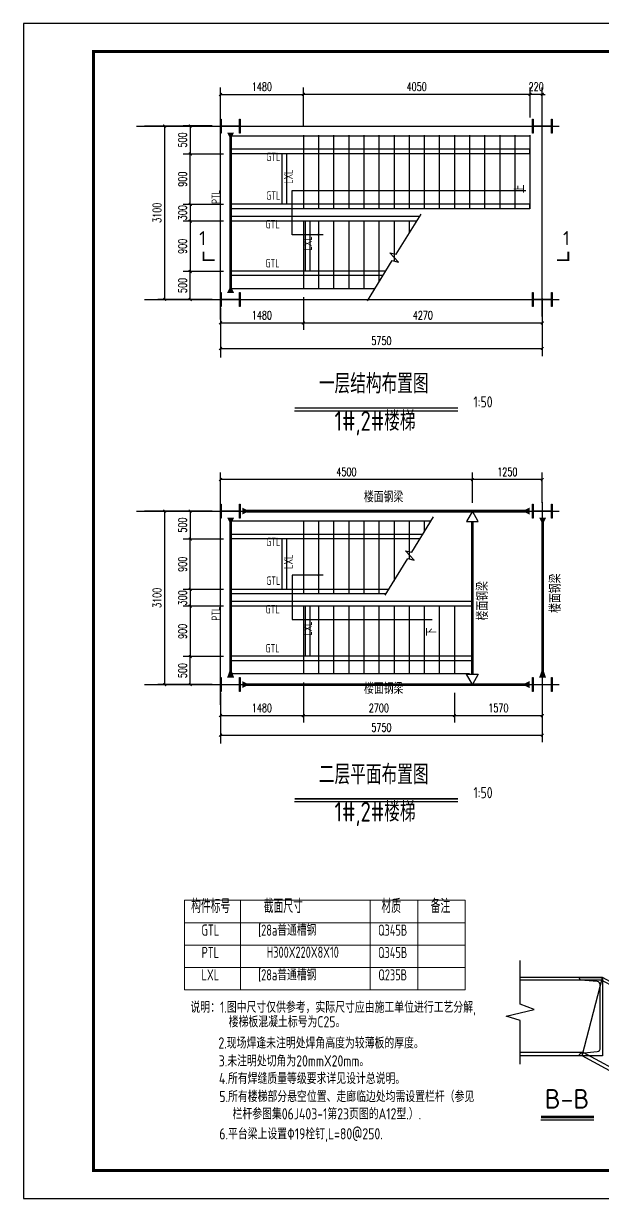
# Model space of a CAD drawing. Extents: x 180850 to 1400258, y 48356 to 327067.
# Drawn here: x 552678 to 563023, y 113487 to 134487 of the extents above; entities that cross this region are included whole.
import ezdxf
from ezdxf.enums import TextEntityAlignment as Align

# ---------------------------------------------------------------- set-up
doc = ezdxf.new("R2010")
doc.units = 0
doc.header["$LTSCALE"] = 1000
for name, color, linetype in [('AXIS', 3, 'Continuous'), ('COLU', 7, 'Continuous'), ('DOTE', 1, 'Continuous'), ('Gjlx', 3, 'Continuous'), ('GL', 150, 'Continuous'), ('GZ', 50, 'Continuous'), ('NUM', 7, 'Continuous'), ('PUB_DIM', 3, 'Continuous'), ('PUB_TEXT', 7, 'Continuous'), ('PUB_TITLE', 4, 'Continuous'), ('PZ', 202, 'Continuous'), ('STPM_RBEAM_NUM', 7, 'Continuous'), ('STPM_RBEAM_SIG', 2, 'Continuous'), ('TEXT', 7, 'Continuous'), ('THIN', 7, 'Continuous'), ('WALL', 9, 'Continuous'), ('YCX', 90, 'Continuous'), ('型钢', 6, 'Continuous')]:
    doc.layers.add(name, color=color, linetype=linetype)
doc.layers.add('S-OTHR-THIN', color=7, linetype='Continuous', lineweight=18)
doc.layers.add('螺栓', color=15, linetype='Continuous', lineweight=18)
doc.styles.add('_TCH_DIM_T3', font='SIMPLEX', dxfattribs={"width": 0.705882, "bigfont": 'GBCBIG'})
doc.styles.add('TSSD_Dimension', font='Tssdeng.shx', dxfattribs={"width": 0.8, "bigfont": 'hztxt.shx'})
doc.styles.add('TSSD_Label', font='tssdeng.shx', dxfattribs={"width": 0.7, "bigfont": 'hztxt.shx'})
doc.styles.add('TSSD_Norm', font='tssdeng.shx', dxfattribs={"bigfont": 'hztxt.shx'})
doc.styles.add('TSSD_Rein', font='Tssdeng.shx', dxfattribs={"width": 0.7, "bigfont": 'hztxt.shx'})
doc.dimstyles.new('_TCH_ARCH&&50', dxfattribs={"dimtxt": 148.75, "dimasz": 50, "dimexe": 125, "dimexo": 150, "dimgap": 63.125, "dimtad": 1, "dimdec": 0, "dimzin": 0, "dimdsep": 46, "dimtxsty": '_TCH_DIM_T3', "dimblk": 'ARCHTICK', "dimcen": 0.09, "dimclrt": 7, "dimazin": 2, "dimtfac": 1, "dimtdec": 0, "dimtix": 1, "dimtmove": 2, "dimatfit": 3, "dimfxl": 1, "dimtolj": 1, "dimtzin": 0, "dimarcsym": 0})
doc.dimstyles.new('TSSD_50_50', dxfattribs={"dimtxt": 150, "dimasz": 50, "dimexe": 50, "dimexo": 125, "dimgap": 50, "dimtad": 1, "dimdec": 0, "dimzin": 0, "dimdsep": 46, "dimtxsty": 'TSSD_Dimension', "dimblk": 'ARCHTICK', "dimblk1": 'ARCHTICK', "dimblk2": 'ARCHTICK', "dimcen": 0, "dimdle": 50, "dimclrt": 7, "dimadec": 0, "dimazin": 0, "dimtfac": 1, "dimtdec": 0, "dimtix": 1, "dimtmove": 2, "dimatfit": 3, "dimfxl": 1, "dimtolj": 1, "dimtzin": 0, "dimarcsym": 0})

# ---------------------------------------------------------------- blocks, each defined once
blk = doc.blocks.new('_ArchTick')
at = {"color": 0, "linetype": 'ByBlock', "const_width": 0.4}
blk.add_lwpolyline([(-0.5, -0.5), (0.5, 0.5)], dxfattribs=at)
blk = doc.blocks.new('*D1353')
at = {"layer": 'AXIS', "color": 0, "linetype": 'ByBlock', "lineweight": -2, "transparency": 16777216}
for p, q in [((557678, 129595), (557678, 129011)), ((556198, 129406), (556198, 129011)), ((556198, 129136), (557678, 129136))]:
    blk.add_line(p, q, dxfattribs=at)
at = {"layer": 'Defpoints', "color": 0, "linetype": 'ByBlock', "transparency": 16777216}
for p in [(557678, 129745), (556198, 129556), (557678, 129136)]:
    blk.add_point(p, dxfattribs=at)
at = {"layer": 'AXIS', "color": 0, "linetype": 'ByBlock', "lineweight": -2, "transparency": 16777216, "xscale": 50, "yscale": 50, "zscale": 50, "rotation": 180}
blk.add_blockref('_ArchTick', (556198, 129136), dxfattribs=at)
at = {"layer": 'AXIS', "color": 0, "linetype": 'ByBlock', "lineweight": -2, "transparency": 16777216, "xscale": 50, "yscale": 50, "zscale": 50}
blk.add_blockref('_ArchTick', (557678, 129136), dxfattribs=at)
at = {"layer": 'AXIS', "color": 7, "linetype": 'ByBlock', "transparency": 16777216, "insert": (556938, 129274), "char_height": 148.8, "attachment_point": 5, "style": '_TCH_DIM_T3'}
blk.add_mtext('\\A1;1480', dxfattribs=at)
blk = doc.blocks.new('*D1354')
at = {"layer": 'AXIS', "color": 0, "linetype": 'ByBlock', "lineweight": -2, "transparency": 16777216}
for p, q in [((557678, 129595), (557678, 129011)), ((561948, 129572), (561948, 129011)), ((557678, 129136), (561948, 129136))]:
    blk.add_line(p, q, dxfattribs=at)
at = {"layer": 'Defpoints', "color": 0, "linetype": 'ByBlock', "transparency": 16777216}
for p in [(557678, 129745), (561948, 129722), (561948, 129136)]:
    blk.add_point(p, dxfattribs=at)
at = {"layer": 'AXIS', "color": 0, "linetype": 'ByBlock', "lineweight": -2, "transparency": 16777216, "xscale": 50, "yscale": 50, "zscale": 50, "rotation": 180}
blk.add_blockref('_ArchTick', (557678, 129136), dxfattribs=at)
at = {"layer": 'AXIS', "color": 0, "linetype": 'ByBlock', "lineweight": -2, "transparency": 16777216, "xscale": 50, "yscale": 50, "zscale": 50}
blk.add_blockref('_ArchTick', (561948, 129136), dxfattribs=at)
at = {"layer": 'AXIS', "color": 7, "linetype": 'ByBlock', "transparency": 16777216, "insert": (559813, 129274), "char_height": 148.8, "attachment_point": 5, "style": '_TCH_DIM_T3'}
blk.add_mtext('\\A1;4270', dxfattribs=at)
blk = doc.blocks.new('*D1355')
at = {"layer": 'AXIS', "color": 0, "linetype": 'ByBlock', "lineweight": -2, "transparency": 16777216}
for p, q in [((556251, 132155), (555532, 132155)), ((555657, 131255), (555657, 132155)), ((556251, 131255), (555532, 131255))]:
    blk.add_line(p, q, dxfattribs=at)
at = {"layer": 'Defpoints', "color": 0, "linetype": 'ByBlock', "transparency": 16777216}
for p in [(555657, 132155), (556401, 132155), (556401, 131255)]:
    blk.add_point(p, dxfattribs=at)
at = {"layer": 'AXIS', "color": 0, "linetype": 'ByBlock', "lineweight": -2, "transparency": 16777216, "xscale": 50, "yscale": 50, "zscale": 50}
for p, rotation in [((555657, 132155), 90), ((555657, 131255), 270)]:
    blk.add_blockref('_ArchTick', p, dxfattribs=dict(at, rotation=rotation))
at = {"layer": 'AXIS', "color": 7, "linetype": 'ByBlock', "transparency": 16777216, "insert": (555519, 131705), "char_height": 148.8, "attachment_point": 5, "rotation": 90, "style": '_TCH_DIM_T3'}
blk.add_mtext('\\A1;900', dxfattribs=at)
blk = doc.blocks.new('*D1356')
at = {"layer": 'AXIS', "color": 0, "linetype": 'ByBlock', "lineweight": -2, "transparency": 16777216}
for p, q in [((556251, 131255), (555532, 131255)), ((555657, 131255), (555657, 131305)), ((555657, 131255), (555657, 130955)), ((556251, 130955), (555532, 130955)), ((555657, 130955), (555657, 130905))]:
    blk.add_line(p, q, dxfattribs=at)
at = {"layer": 'Defpoints', "color": 0, "linetype": 'ByBlock', "transparency": 16777216}
for p in [(556401, 131255), (555657, 130955), (556401, 130955)]:
    blk.add_point(p, dxfattribs=at)
at = {"layer": 'AXIS', "color": 0, "linetype": 'ByBlock', "lineweight": -2, "transparency": 16777216, "xscale": 50, "yscale": 50, "zscale": 50}
for p, rotation in [((555657, 131255), 270), ((555657, 130955), 90)]:
    blk.add_blockref('_ArchTick', p, dxfattribs=dict(at, rotation=rotation))
at = {"layer": 'AXIS', "color": 7, "linetype": 'ByBlock', "transparency": 16777216, "insert": (555519, 131105), "char_height": 148.8, "attachment_point": 5, "rotation": 90, "style": '_TCH_DIM_T3'}
blk.add_mtext('\\A1;300', dxfattribs=at)
blk = doc.blocks.new('*D1357')
at = {"layer": 'AXIS', "color": 0, "linetype": 'ByBlock', "lineweight": -2, "transparency": 16777216}
for p, q in [((556251, 130955), (555532, 130955)), ((555657, 130955), (555657, 130055)), ((556251, 130055), (555532, 130055))]:
    blk.add_line(p, q, dxfattribs=at)
at = {"layer": 'Defpoints', "color": 0, "linetype": 'ByBlock', "transparency": 16777216}
for p in [(556401, 130955), (555657, 130055), (556401, 130055)]:
    blk.add_point(p, dxfattribs=at)
at = {"layer": 'AXIS', "color": 0, "linetype": 'ByBlock', "lineweight": -2, "transparency": 16777216, "xscale": 50, "yscale": 50, "zscale": 50}
for p, rotation in [((555657, 130955), 90), ((555657, 130055), 270)]:
    blk.add_blockref('_ArchTick', p, dxfattribs=dict(at, rotation=rotation))
at = {"layer": 'AXIS', "color": 7, "linetype": 'ByBlock', "transparency": 16777216, "insert": (555519, 130505), "char_height": 148.8, "attachment_point": 5, "rotation": 90, "style": '_TCH_DIM_T3'}
blk.add_mtext('\\A1;900', dxfattribs=at)
blk = doc.blocks.new('*D1358')
at = {"layer": 'AXIS', "color": 0, "linetype": 'ByBlock', "lineweight": -2, "transparency": 16777216}
for p, q in [((556251, 130055), (555532, 130055)), ((555657, 129555), (555657, 130055)), ((556048, 129555), (555532, 129555))]:
    blk.add_line(p, q, dxfattribs=at)
at = {"layer": 'Defpoints', "color": 0, "linetype": 'ByBlock', "transparency": 16777216}
for p in [(555657, 130055), (556401, 130055), (556198, 129555)]:
    blk.add_point(p, dxfattribs=at)
at = {"layer": 'AXIS', "color": 0, "linetype": 'ByBlock', "lineweight": -2, "transparency": 16777216, "xscale": 50, "yscale": 50, "zscale": 50}
for p, rotation in [((555657, 130055), 90), ((555657, 129555), 270)]:
    blk.add_blockref('_ArchTick', p, dxfattribs=dict(at, rotation=rotation))
at = {"layer": 'AXIS', "color": 7, "linetype": 'ByBlock', "transparency": 16777216, "insert": (555519, 129805), "char_height": 148.8, "attachment_point": 5, "rotation": 90, "style": '_TCH_DIM_T3'}
blk.add_mtext('\\A1;500', dxfattribs=at)
blk = doc.blocks.new('*D1359')
at = {"layer": 'AXIS', "color": 0, "linetype": 'ByBlock', "lineweight": -2, "transparency": 16777216}
for p, q in [((556048, 132656), (555532, 132656)), ((555657, 132656), (555657, 132155)), ((556251, 132155), (555532, 132155))]:
    blk.add_line(p, q, dxfattribs=at)
at = {"layer": 'Defpoints', "color": 0, "linetype": 'ByBlock', "transparency": 16777216}
for p in [(556198, 132656), (555657, 132155), (556401, 132155)]:
    blk.add_point(p, dxfattribs=at)
at = {"layer": 'AXIS', "color": 0, "linetype": 'ByBlock', "lineweight": -2, "transparency": 16777216, "xscale": 50, "yscale": 50, "zscale": 50}
for p, rotation in [((555657, 132656), 90), ((555657, 132155), 270)]:
    blk.add_blockref('_ArchTick', p, dxfattribs=dict(at, rotation=rotation))
at = {"layer": 'AXIS', "color": 7, "linetype": 'ByBlock', "transparency": 16777216, "insert": (555519, 132406), "char_height": 148.8, "attachment_point": 5, "rotation": 90, "style": '_TCH_DIM_T3'}
blk.add_mtext('\\A1;500', dxfattribs=at)
blk = doc.blocks.new('*D1369')
at = {"layer": 'AXIS', "color": 0, "linetype": 'ByBlock', "lineweight": -2, "transparency": 16777216}
for p, q in [((555798, 132655), (555076, 132655)), ((555201, 129555), (555201, 132655)), ((555798, 129555), (555076, 129555))]:
    blk.add_line(p, q, dxfattribs=at)
at = {"layer": 'Defpoints', "color": 0, "linetype": 'ByBlock', "transparency": 16777216}
for p in [(555201, 132655), (555948, 132655), (555948, 129555)]:
    blk.add_point(p, dxfattribs=at)
at = {"layer": 'AXIS', "color": 0, "linetype": 'ByBlock', "lineweight": -2, "transparency": 16777216, "xscale": 50, "yscale": 50, "zscale": 50}
for p, rotation in [((555201, 132655), 90), ((555201, 129555), 270)]:
    blk.add_blockref('_ArchTick', p, dxfattribs=dict(at, rotation=rotation))
at = {"layer": 'AXIS', "color": 7, "linetype": 'ByBlock', "transparency": 16777216, "insert": (555064, 131105), "char_height": 148.8, "attachment_point": 5, "rotation": 90, "style": '_TCH_DIM_T3'}
blk.add_mtext('\\A1;3100', dxfattribs=at)
blk = doc.blocks.new('*D1370')
at = {"layer": 'AXIS', "color": 0, "lineweight": -2, "transparency": 16777216}
for p, q in [((561728, 133220), (561678, 133220)), ((561728, 132806), (561728, 133345)), ((561948, 133220), (561728, 133220)), ((561948, 132806), (561948, 133345)), ((561948, 133220), (561998, 133220))]:
    blk.add_line(p, q, dxfattribs=at)
at = {"layer": 'Defpoints', "color": 0, "transparency": 16777216}
for p in [(561728, 133220), (561728, 132656), (561948, 132656)]:
    blk.add_point(p, dxfattribs=at)
at = {"layer": 'AXIS', "color": 0, "lineweight": -2, "transparency": 16777216, "xscale": 50, "yscale": 50, "zscale": 50}
blk.add_blockref('_ArchTick', (561728, 133220), dxfattribs=at)
at = {"layer": 'AXIS', "color": 0, "lineweight": -2, "transparency": 16777216, "xscale": 50, "yscale": 50, "zscale": 50, "rotation": 180}
blk.add_blockref('_ArchTick', (561948, 133220), dxfattribs=at)
at = {"layer": 'AXIS', "color": 7, "transparency": 16777216, "insert": (561838, 133357), "char_height": 148.8, "attachment_point": 5, "style": '_TCH_DIM_T3'}
blk.add_mtext('\\A1;220', dxfattribs=at)
blk = doc.blocks.new('*D1371')
at = {"layer": 'AXIS', "color": 0, "lineweight": -2, "transparency": 16777216}
for p, q in [((557678, 132640), (557678, 133345)), ((561728, 133220), (557678, 133220)), ((561728, 132806), (561728, 133345))]:
    blk.add_line(p, q, dxfattribs=at)
at = {"layer": 'Defpoints', "color": 0, "transparency": 16777216}
for p in [(557678, 133220), (561728, 132656), (557678, 132490)]:
    blk.add_point(p, dxfattribs=at)
at = {"layer": 'AXIS', "color": 0, "lineweight": -2, "transparency": 16777216, "xscale": 50, "yscale": 50, "zscale": 50, "rotation": 180}
blk.add_blockref('_ArchTick', (557678, 133220), dxfattribs=at)
at = {"layer": 'AXIS', "color": 0, "lineweight": -2, "transparency": 16777216, "xscale": 50, "yscale": 50, "zscale": 50}
blk.add_blockref('_ArchTick', (561728, 133220), dxfattribs=at)
at = {"layer": 'AXIS', "color": 7, "transparency": 16777216, "insert": (559703, 133357), "char_height": 148.8, "attachment_point": 5, "style": '_TCH_DIM_T3'}
blk.add_mtext('\\A1;4050', dxfattribs=at)
blk = doc.blocks.new('*D1372')
at = {"layer": 'AXIS', "color": 0, "linetype": 'ByBlock', "lineweight": -2, "transparency": 16777216}
for p, q in [((555798, 125772), (555076, 125772)), ((555201, 122672), (555201, 125772)), ((555798, 122672), (555076, 122672))]:
    blk.add_line(p, q, dxfattribs=at)
at = {"layer": 'Defpoints', "color": 0, "linetype": 'ByBlock', "transparency": 16777216}
for p in [(555201, 125772), (555948, 125772), (555948, 122672)]:
    blk.add_point(p, dxfattribs=at)
at = {"layer": 'AXIS', "color": 0, "linetype": 'ByBlock', "lineweight": -2, "transparency": 16777216, "xscale": 50, "yscale": 50, "zscale": 50}
for p, rotation in [((555201, 125772), 90), ((555201, 122672), 270)]:
    blk.add_blockref('_ArchTick', p, dxfattribs=dict(at, rotation=rotation))
at = {"layer": 'AXIS', "color": 7, "linetype": 'ByBlock', "transparency": 16777216, "insert": (555064, 124222), "char_height": 148.8, "attachment_point": 5, "rotation": 90, "style": '_TCH_DIM_T3'}
blk.add_mtext('\\A1;3100', dxfattribs=at)
blk = doc.blocks.new('*D1373')
at = {"layer": 'AXIS', "color": 0, "linetype": 'ByBlock', "lineweight": -2, "transparency": 16777216}
for p, q in [((556198, 122397), (556198, 121643)), ((561948, 122397), (561948, 121643)), ((556198, 121768), (561948, 121768))]:
    blk.add_line(p, q, dxfattribs=at)
at = {"layer": 'Defpoints', "color": 0, "linetype": 'ByBlock', "transparency": 16777216}
for p in [(556198, 122547), (561948, 122547), (561948, 121768)]:
    blk.add_point(p, dxfattribs=at)
at = {"layer": 'AXIS', "color": 0, "linetype": 'ByBlock', "lineweight": -2, "transparency": 16777216, "xscale": 50, "yscale": 50, "zscale": 50, "rotation": 180}
blk.add_blockref('_ArchTick', (556198, 121768), dxfattribs=at)
at = {"layer": 'AXIS', "color": 0, "linetype": 'ByBlock', "lineweight": -2, "transparency": 16777216, "xscale": 50, "yscale": 50, "zscale": 50}
blk.add_blockref('_ArchTick', (561948, 121768), dxfattribs=at)
at = {"layer": 'AXIS', "color": 7, "linetype": 'ByBlock', "transparency": 16777216, "insert": (559073, 121905), "char_height": 148.8, "attachment_point": 5, "style": '_TCH_DIM_T3'}
blk.add_mtext('\\A1;5750', dxfattribs=at)
blk = doc.blocks.new('*D1374')
at = {"layer": 'AXIS', "color": 0, "lineweight": -2, "transparency": 16777216}
for p, q in [((560698, 125922), (560698, 126462)), ((561948, 125923), (561948, 126462)), ((561948, 126337), (560698, 126337))]:
    blk.add_line(p, q, dxfattribs=at)
at = {"layer": 'Defpoints', "color": 0, "transparency": 16777216}
for p in [(560698, 126337), (560698, 125772), (561948, 125773)]:
    blk.add_point(p, dxfattribs=at)
at = {"layer": 'AXIS', "color": 0, "lineweight": -2, "transparency": 16777216, "xscale": 50, "yscale": 50, "zscale": 50, "rotation": 180}
blk.add_blockref('_ArchTick', (560698, 126337), dxfattribs=at)
at = {"layer": 'AXIS', "color": 0, "lineweight": -2, "transparency": 16777216, "xscale": 50, "yscale": 50, "zscale": 50}
blk.add_blockref('_ArchTick', (561948, 126337), dxfattribs=at)
at = {"layer": 'AXIS', "color": 7, "transparency": 16777216, "insert": (561323, 126474), "char_height": 148.8, "attachment_point": 5, "style": '_TCH_DIM_T3'}
blk.add_mtext('\\A1;1250', dxfattribs=at)
blk = doc.blocks.new('*D1375')
at = {"layer": 'AXIS', "color": 0, "lineweight": -2, "transparency": 16777216}
for p, q in [((556198, 125923), (556198, 126462)), ((560698, 125922), (560698, 126462)), ((560698, 126337), (556198, 126337))]:
    blk.add_line(p, q, dxfattribs=at)
at = {"layer": 'Defpoints', "color": 0, "transparency": 16777216}
for p in [(556198, 126337), (556198, 125773), (560698, 125772)]:
    blk.add_point(p, dxfattribs=at)
at = {"layer": 'AXIS', "color": 0, "lineweight": -2, "transparency": 16777216, "xscale": 50, "yscale": 50, "zscale": 50, "rotation": 180}
blk.add_blockref('_ArchTick', (556198, 126337), dxfattribs=at)
at = {"layer": 'AXIS', "color": 0, "lineweight": -2, "transparency": 16777216, "xscale": 50, "yscale": 50, "zscale": 50}
blk.add_blockref('_ArchTick', (560698, 126337), dxfattribs=at)
at = {"layer": 'AXIS', "color": 7, "transparency": 16777216, "insert": (558448, 126474), "char_height": 148.8, "attachment_point": 5, "style": '_TCH_DIM_T3'}
blk.add_mtext('\\A1;4500', dxfattribs=at)
blk = doc.blocks.new('*D1376')
at = {"layer": 'AXIS', "color": 0, "linetype": 'ByBlock', "lineweight": -2, "transparency": 16777216}
for p, q in [((556198, 129280), (556198, 128554)), ((561948, 129280), (561948, 128554)), ((556198, 128679), (561948, 128679))]:
    blk.add_line(p, q, dxfattribs=at)
at = {"layer": 'Defpoints', "color": 0, "linetype": 'ByBlock', "transparency": 16777216}
for p in [(556198, 129430), (561948, 129430), (561948, 128679)]:
    blk.add_point(p, dxfattribs=at)
at = {"layer": 'AXIS', "color": 0, "linetype": 'ByBlock', "lineweight": -2, "transparency": 16777216, "xscale": 50, "yscale": 50, "zscale": 50, "rotation": 180}
blk.add_blockref('_ArchTick', (556198, 128679), dxfattribs=at)
at = {"layer": 'AXIS', "color": 0, "linetype": 'ByBlock', "lineweight": -2, "transparency": 16777216, "xscale": 50, "yscale": 50, "zscale": 50}
blk.add_blockref('_ArchTick', (561948, 128679), dxfattribs=at)
at = {"layer": 'AXIS', "color": 7, "linetype": 'ByBlock', "transparency": 16777216, "insert": (559073, 128817), "char_height": 148.8, "attachment_point": 5, "style": '_TCH_DIM_T3'}
blk.add_mtext('\\A1;5750', dxfattribs=at)
blk = doc.blocks.new('*D1377')
at = {"layer": 'AXIS', "color": 0, "lineweight": -2, "transparency": 16777216}
for p, q in [((556198, 132806), (556198, 133345)), ((556198, 133220), (557678, 133220)), ((557678, 132640), (557678, 133345))]:
    blk.add_line(p, q, dxfattribs=at)
at = {"layer": 'Defpoints', "color": 0, "transparency": 16777216}
for p in [(557678, 133220), (556198, 132656), (557678, 132490)]:
    blk.add_point(p, dxfattribs=at)
at = {"layer": 'AXIS', "color": 0, "lineweight": -2, "transparency": 16777216, "xscale": 50, "yscale": 50, "zscale": 50, "rotation": 180}
blk.add_blockref('_ArchTick', (556198, 133220), dxfattribs=at)
at = {"layer": 'AXIS', "color": 0, "lineweight": -2, "transparency": 16777216, "xscale": 50, "yscale": 50, "zscale": 50}
blk.add_blockref('_ArchTick', (557678, 133220), dxfattribs=at)
at = {"layer": 'AXIS', "color": 7, "transparency": 16777216, "insert": (556938, 133357), "char_height": 148.8, "attachment_point": 5, "style": '_TCH_DIM_T3'}
blk.add_mtext('\\A1;1480', dxfattribs=at)
blk = doc.blocks.new('*D1378')
at = {"layer": 'AXIS', "color": 0, "linetype": 'ByBlock', "lineweight": -2, "transparency": 16777216}
for p, q in [((557678, 122712), (557678, 121993)), ((556198, 122523), (556198, 121993)), ((556198, 122118), (557678, 122118))]:
    blk.add_line(p, q, dxfattribs=at)
at = {"layer": 'Defpoints', "color": 0, "linetype": 'ByBlock', "transparency": 16777216}
for p in [(557678, 122862), (556198, 122673), (557678, 122118)]:
    blk.add_point(p, dxfattribs=at)
at = {"layer": 'AXIS', "color": 0, "linetype": 'ByBlock', "lineweight": -2, "transparency": 16777216, "xscale": 50, "yscale": 50, "zscale": 50, "rotation": 180}
blk.add_blockref('_ArchTick', (556198, 122118), dxfattribs=at)
at = {"layer": 'AXIS', "color": 0, "linetype": 'ByBlock', "lineweight": -2, "transparency": 16777216, "xscale": 50, "yscale": 50, "zscale": 50}
blk.add_blockref('_ArchTick', (557678, 122118), dxfattribs=at)
at = {"layer": 'AXIS', "color": 7, "linetype": 'ByBlock', "transparency": 16777216, "insert": (556938, 122255), "char_height": 148.8, "attachment_point": 5, "style": '_TCH_DIM_T3'}
blk.add_mtext('\\A1;1480', dxfattribs=at)
blk = doc.blocks.new('*D1379')
at = {"layer": 'AXIS', "color": 0, "linetype": 'ByBlock', "lineweight": -2, "transparency": 16777216}
for p, q in [((557678, 122712), (557678, 121993)), ((560378, 122523), (560378, 121993)), ((557678, 122118), (560378, 122118))]:
    blk.add_line(p, q, dxfattribs=at)
at = {"layer": 'Defpoints', "color": 0, "linetype": 'ByBlock', "transparency": 16777216}
for p in [(557678, 122862), (560378, 122673), (560378, 122118)]:
    blk.add_point(p, dxfattribs=at)
at = {"layer": 'AXIS', "color": 0, "linetype": 'ByBlock', "lineweight": -2, "transparency": 16777216, "xscale": 50, "yscale": 50, "zscale": 50, "rotation": 180}
blk.add_blockref('_ArchTick', (557678, 122118), dxfattribs=at)
at = {"layer": 'AXIS', "color": 0, "linetype": 'ByBlock', "lineweight": -2, "transparency": 16777216, "xscale": 50, "yscale": 50, "zscale": 50}
blk.add_blockref('_ArchTick', (560378, 122118), dxfattribs=at)
at = {"layer": 'AXIS', "color": 7, "linetype": 'ByBlock', "transparency": 16777216, "insert": (559028, 122255), "char_height": 148.8, "attachment_point": 5, "style": '_TCH_DIM_T3'}
blk.add_mtext('\\A1;2700', dxfattribs=at)
blk = doc.blocks.new('*D1380')
at = {"layer": 'AXIS', "color": 0, "linetype": 'ByBlock', "lineweight": -2, "transparency": 16777216}
for p, q in [((560378, 122523), (560378, 121993)), ((561948, 122518), (561948, 121993)), ((560378, 122118), (561948, 122118))]:
    blk.add_line(p, q, dxfattribs=at)
at = {"layer": 'Defpoints', "color": 0, "linetype": 'ByBlock', "transparency": 16777216}
for p in [(560378, 122673), (561948, 122668), (561948, 122118)]:
    blk.add_point(p, dxfattribs=at)
at = {"layer": 'AXIS', "color": 0, "linetype": 'ByBlock', "lineweight": -2, "transparency": 16777216, "xscale": 50, "yscale": 50, "zscale": 50, "rotation": 180}
blk.add_blockref('_ArchTick', (560378, 122118), dxfattribs=at)
at = {"layer": 'AXIS', "color": 0, "linetype": 'ByBlock', "lineweight": -2, "transparency": 16777216, "xscale": 50, "yscale": 50, "zscale": 50}
blk.add_blockref('_ArchTick', (561948, 122118), dxfattribs=at)
at = {"layer": 'AXIS', "color": 7, "linetype": 'ByBlock', "transparency": 16777216, "insert": (561163, 122255), "char_height": 148.8, "attachment_point": 5, "style": '_TCH_DIM_T3'}
blk.add_mtext('\\A1;1570', dxfattribs=at)
blk = doc.blocks.new('*D1381')
at = {"layer": 'AXIS', "color": 0, "linetype": 'ByBlock', "lineweight": -2, "transparency": 16777216}
for p, q in [((556251, 125273), (555532, 125273)), ((555657, 124373), (555657, 125273)), ((556251, 124373), (555532, 124373))]:
    blk.add_line(p, q, dxfattribs=at)
at = {"layer": 'Defpoints', "color": 0, "linetype": 'ByBlock', "transparency": 16777216}
for p in [(555657, 125273), (556401, 125273), (556401, 124373)]:
    blk.add_point(p, dxfattribs=at)
at = {"layer": 'AXIS', "color": 0, "linetype": 'ByBlock', "lineweight": -2, "transparency": 16777216, "xscale": 50, "yscale": 50, "zscale": 50}
for p, rotation in [((555657, 125273), 90), ((555657, 124373), 270)]:
    blk.add_blockref('_ArchTick', p, dxfattribs=dict(at, rotation=rotation))
at = {"layer": 'AXIS', "color": 7, "linetype": 'ByBlock', "transparency": 16777216, "insert": (555519, 124823), "char_height": 148.8, "attachment_point": 5, "rotation": 90, "style": '_TCH_DIM_T3'}
blk.add_mtext('\\A1;900', dxfattribs=at)
blk = doc.blocks.new('*D1382')
at = {"layer": 'AXIS', "color": 0, "linetype": 'ByBlock', "lineweight": -2, "transparency": 16777216}
for p, q in [((556251, 124373), (555532, 124373)), ((555657, 124373), (555657, 124423)), ((555657, 124373), (555657, 124073)), ((556251, 124073), (555532, 124073)), ((555657, 124073), (555657, 124023))]:
    blk.add_line(p, q, dxfattribs=at)
at = {"layer": 'Defpoints', "color": 0, "linetype": 'ByBlock', "transparency": 16777216}
for p in [(556401, 124373), (555657, 124073), (556401, 124073)]:
    blk.add_point(p, dxfattribs=at)
at = {"layer": 'AXIS', "color": 0, "linetype": 'ByBlock', "lineweight": -2, "transparency": 16777216, "xscale": 50, "yscale": 50, "zscale": 50}
for p, rotation in [((555657, 124373), 270), ((555657, 124073), 90)]:
    blk.add_blockref('_ArchTick', p, dxfattribs=dict(at, rotation=rotation))
at = {"layer": 'AXIS', "color": 7, "linetype": 'ByBlock', "transparency": 16777216, "insert": (555519, 124223), "char_height": 148.8, "attachment_point": 5, "rotation": 90, "style": '_TCH_DIM_T3'}
blk.add_mtext('\\A1;300', dxfattribs=at)
blk = doc.blocks.new('*D1383')
at = {"layer": 'AXIS', "color": 0, "linetype": 'ByBlock', "lineweight": -2, "transparency": 16777216}
for p, q in [((556251, 124073), (555532, 124073)), ((555657, 124073), (555657, 123173)), ((556251, 123173), (555532, 123173))]:
    blk.add_line(p, q, dxfattribs=at)
at = {"layer": 'Defpoints', "color": 0, "linetype": 'ByBlock', "transparency": 16777216}
for p in [(556401, 124073), (555657, 123173), (556401, 123173)]:
    blk.add_point(p, dxfattribs=at)
at = {"layer": 'AXIS', "color": 0, "linetype": 'ByBlock', "lineweight": -2, "transparency": 16777216, "xscale": 50, "yscale": 50, "zscale": 50}
for p, rotation in [((555657, 124073), 90), ((555657, 123173), 270)]:
    blk.add_blockref('_ArchTick', p, dxfattribs=dict(at, rotation=rotation))
at = {"layer": 'AXIS', "color": 7, "linetype": 'ByBlock', "transparency": 16777216, "insert": (555519, 123623), "char_height": 148.8, "attachment_point": 5, "rotation": 90, "style": '_TCH_DIM_T3'}
blk.add_mtext('\\A1;900', dxfattribs=at)
blk = doc.blocks.new('*D1384')
at = {"layer": 'AXIS', "color": 0, "linetype": 'ByBlock', "lineweight": -2, "transparency": 16777216}
for p, q in [((556251, 123173), (555532, 123173)), ((555657, 122672), (555657, 123173)), ((556048, 122672), (555532, 122672))]:
    blk.add_line(p, q, dxfattribs=at)
at = {"layer": 'Defpoints', "color": 0, "linetype": 'ByBlock', "transparency": 16777216}
for p in [(555657, 123173), (556401, 123173), (556198, 122672)]:
    blk.add_point(p, dxfattribs=at)
at = {"layer": 'AXIS', "color": 0, "linetype": 'ByBlock', "lineweight": -2, "transparency": 16777216, "xscale": 50, "yscale": 50, "zscale": 50}
for p, rotation in [((555657, 123173), 90), ((555657, 122672), 270)]:
    blk.add_blockref('_ArchTick', p, dxfattribs=dict(at, rotation=rotation))
at = {"layer": 'AXIS', "color": 7, "linetype": 'ByBlock', "transparency": 16777216, "insert": (555519, 122923), "char_height": 148.8, "attachment_point": 5, "rotation": 90, "style": '_TCH_DIM_T3'}
blk.add_mtext('\\A1;500', dxfattribs=at)
blk = doc.blocks.new('*D1385')
at = {"layer": 'AXIS', "color": 0, "linetype": 'ByBlock', "lineweight": -2, "transparency": 16777216}
for p, q in [((556048, 125773), (555532, 125773)), ((555657, 125773), (555657, 125273)), ((556251, 125273), (555532, 125273))]:
    blk.add_line(p, q, dxfattribs=at)
at = {"layer": 'Defpoints', "color": 0, "linetype": 'ByBlock', "transparency": 16777216}
for p in [(556198, 125773), (555657, 125273), (556401, 125273)]:
    blk.add_point(p, dxfattribs=at)
at = {"layer": 'AXIS', "color": 0, "linetype": 'ByBlock', "lineweight": -2, "transparency": 16777216, "xscale": 50, "yscale": 50, "zscale": 50}
for p, rotation in [((555657, 125773), 90), ((555657, 125273), 270)]:
    blk.add_blockref('_ArchTick', p, dxfattribs=dict(at, rotation=rotation))
at = {"layer": 'AXIS', "color": 7, "linetype": 'ByBlock', "transparency": 16777216, "insert": (555519, 125523), "char_height": 148.8, "attachment_point": 5, "rotation": 90, "style": '_TCH_DIM_T3'}
blk.add_mtext('\\A1;500', dxfattribs=at)

msp = doc.modelspace()

# ---------------------------------------------------------------- linework, layer by layer
at = {"layer": 'AXIS'}
for p, q in [((555747.88, 132655.15), (554837.51, 132655.15)), ((556197.37, 129328.89), (556197.37, 128518.51)), ((561947.88, 129353.89), (561947.88, 128543.51)), ((555747.88, 125772.35), (554837.51, 125772.35)), ((556197.37, 122446.09), (556197.88, 121621.71)), ((561947.88, 122471.09), (561947.88, 121660.72))]:
    msp.add_line(p, q, dxfattribs=at)
at = {"layer": 'COLU'}
for p, q in [((556378.34, 132481.12), (561727.88, 132481.12)), ((558945.81, 129745.12), (556378.34, 129745.12)), ((556378.34, 125598.32), (559962.38, 125598.32)), ((560647.88, 122862.32), (556378.34, 122862.32))]:
    msp.add_line(p, q, dxfattribs=at)
at = {"layer": 'DOTE'}
for p, q in [((556197.88, 129194.19), (556197.88, 133060.33)), ((561947.88, 129249.47), (561947.88, 132912.48)), ((554698.14, 132655.15), (562246.82, 132655.15)), ((554837.51, 129555.15), (562246.82, 129555.15)), ((561947.88, 125934.09), (561947.88, 122358.13)), ((554698.14, 125772.35), (562246.82, 125772.35)), ((554837.51, 122672.35), (562246.82, 122672.35))]:
    msp.add_line(p, q, dxfattribs=at)
at = {"layer": 'Gjlx', "const_width": 50}
for points in [[(556378.34, 132471.57), (556378.34, 129750.43)], [(556664.12, 125772.35), (561649.09, 125772.35)], [(556378.34, 125588.77), (556378.34, 122867.63)], [(560697.88, 125587.38), (560697.88, 122857.32)], [(561953.08, 125588.77), (561953.08, 122867.63)], [(556665.91, 122672.35), (561650.88, 122672.35)]]:
    msp.add_lwpolyline(points, dxfattribs=at)
at = {"layer": 'GL'}
for p, q in [((556378.34, 132245.12), (561727.88, 132245.12)), ((556378.34, 132163.12), (561727.88, 132163.12)), ((557295.88, 132163.12), (557295.88, 131263.12)), ((557377.88, 132163.12), (557377.88, 131263.12)), ((561727.88, 132163.12), (561727.88, 132245.12)), ((556378.34, 131263.12), (561727.88, 131263.12)), ((561727.88, 131181.12), (561727.88, 131263.12)), ((556378.34, 131181.12), (561727.88, 131181.12)), ((556378.34, 131045.12), (559757.85, 131045.12)), ((556378.34, 130963.12), (559707.22, 130963.12)), ((557710.48, 130963.12), (557710.48, 130063.12)), ((557792.48, 130963.12), (557792.48, 130063.12)), ((559151.58, 130063.12), (556378.34, 130063.12)), ((559100.96, 129981.12), (556378.34, 129981.12)), ((556378.34, 125362.32), (559816.68, 125362.32)), ((556378.34, 125280.32), (559766.06, 125280.32)), ((557295.88, 125280.32), (557295.88, 124380.32)), ((557377.88, 125280.32), (557377.88, 124380.32)), ((556378.34, 124380.32), (559210.42, 124380.32)), ((556378.34, 124298.32), (559159.79, 124298.32)), ((556378.34, 124162.32), (560697.88, 124162.32)), ((556378.34, 124080.32), (560697.88, 124080.32)), ((557710.48, 124080.32), (557710.48, 123180.32)), ((557792.48, 124080.32), (557792.48, 123180.32)), ((560697.88, 123180.32), (556378.34, 123180.32)), ((560697.88, 123098.32), (556378.34, 123098.32)), ((563020.71, 117439.14), (561554.94, 117439.14)), ((562662.47, 116039.14), (563020.71, 117439.14)), ((564415.73, 116675.2), (563020.71, 117439.14)), ((563007.91, 117389.14), (561554.94, 117389.14)), ((564391.71, 116631.34), (563007.91, 117389.14)), ((562677.82, 116099.14), (561554.94, 116099.14)), ((562662.47, 116039.14), (561554.94, 116039.14)), ((563743.29, 115447.26), (562662.47, 116039.14)), ((563772.1, 115499.89), (562677.82, 116099.14))]:
    msp.add_line(p, q, dxfattribs=at)
msp.add_lwpolyline([(561554.94, 115889.14), (561554.94, 116189.14), (561554.94, 116666.14), (561304.94, 116746.14), (561804.32, 116864.45), (561554.94, 116962.14), (561554.94, 117439.14), (561554.94, 117739.14)], dxfattribs=at)
at = {"layer": 'GZ'}
for points in [[(556197.88, 132530.15), (556197.88, 132780.15), (556207.88, 132780.15), (556207.88, 132661.99), (556212.88, 132658.15), (556533.23, 132658.15), (556537.88, 132661.99), (556537.88, 132780.15), (556547.88, 132780.15), (556547.88, 132530.15), (556537.88, 132530.15), (556537.88, 132648.15), (556533.4, 132652.15), (556212.88, 132652.15), (556207.88, 132648.15), (556207.88, 132530.15), (556197.88, 132530.15)], [(561772.63, 132530.15), (561772.63, 132780.15), (561782.63, 132780.15), (561782.63, 132661.99), (561787.63, 132658.15), (562107.98, 132658.15), (562112.63, 132661.99), (562112.63, 132780.15), (562122.63, 132780.15), (562122.63, 132530.15), (562112.63, 132530.15), (562112.63, 132648.15), (562108.14, 132652.15), (561787.63, 132652.15), (561782.63, 132648.15), (561782.63, 132530.15), (561772.63, 132530.15)], [(556197.88, 129430.15), (556197.88, 129680.15), (556207.88, 129680.15), (556207.88, 129561.99), (556212.88, 129558.15), (556533.23, 129558.15), (556537.88, 129561.99), (556537.88, 129680.15), (556547.88, 129680.15), (556547.88, 129430.15), (556537.88, 129430.15), (556537.88, 129548.15), (556533.4, 129552.15), (556212.88, 129552.15), (556207.88, 129548.15), (556207.88, 129430.15), (556197.88, 129430.15)], [(561772.63, 129430.15), (561772.63, 129680.15), (561782.63, 129680.15), (561782.63, 129561.99), (561787.63, 129558.15), (562107.98, 129558.15), (562112.63, 129561.99), (562112.63, 129680.15), (562122.63, 129680.15), (562122.63, 129430.15), (562112.63, 129430.15), (562112.63, 129548.15), (562108.14, 129552.15), (561787.63, 129552.15), (561782.63, 129548.15), (561782.63, 129430.15), (561772.63, 129430.15)], [(556197.88, 125647.35), (556197.88, 125897.35), (556207.88, 125897.35), (556207.88, 125779.2), (556212.88, 125775.35), (556533.23, 125775.35), (556537.88, 125779.2), (556537.88, 125897.35), (556547.88, 125897.35), (556547.88, 125647.35), (556537.88, 125647.35), (556537.88, 125765.35), (556533.4, 125769.35), (556212.88, 125769.35), (556207.88, 125765.35), (556207.88, 125647.35), (556197.88, 125647.35)], [(561772.63, 125647.35), (561772.63, 125897.35), (561782.63, 125897.35), (561782.63, 125779.2), (561787.63, 125775.35), (562107.98, 125775.35), (562112.63, 125779.2), (562112.63, 125897.35), (562122.63, 125897.35), (562122.63, 125647.35), (562112.63, 125647.35), (562112.63, 125765.35), (562108.14, 125769.35), (561787.63, 125769.35), (561782.63, 125765.35), (561782.63, 125647.35), (561772.63, 125647.35)], [(560697.88, 125772.35), (560591.09, 125587.38), (560804.68, 125587.38)], [(560697.88, 122672.35), (560591.09, 122857.32), (560804.68, 122857.32)], [(556197.88, 122547.35), (556197.88, 122797.35), (556207.88, 122797.35), (556207.88, 122679.2), (556212.88, 122675.35), (556533.23, 122675.35), (556537.88, 122679.2), (556537.88, 122797.35), (556547.88, 122797.35), (556547.88, 122547.35), (556537.88, 122547.35), (556537.88, 122665.35), (556533.4, 122669.35), (556212.88, 122669.35), (556207.88, 122665.35), (556207.88, 122547.35), (556197.88, 122547.35)], [(561772.63, 122547.35), (561772.63, 122797.35), (561782.63, 122797.35), (561782.63, 122679.2), (561787.63, 122675.35), (562107.98, 122675.35), (562112.63, 122679.2), (562112.63, 122797.35), (562122.63, 122797.35), (562122.63, 122547.35), (562112.63, 122547.35), (562112.63, 122665.35), (562108.14, 122669.35), (561787.63, 122669.35), (561782.63, 122665.35), (561782.63, 122547.35), (561772.63, 122547.35)]]:
    msp.add_lwpolyline(points, close=True, dxfattribs=at)
at = {"layer": 'NUM'}
for points, const_width in [([(557522.3, 127614.98), (560440.98, 127614.98)], 25), ([(557522.3, 120630.89), (560440.98, 120630.89)], 25), ([(561921.55, 114945.67), (562869.25, 114945.67)], 50)]:
    msp.add_lwpolyline(points, dxfattribs=dict(at, const_width=const_width))
for points in [[(557522.3, 127564.98), (560440.98, 127564.98)], [(557522.3, 120580.89), (560440.98, 120580.89)]]:
    msp.add_lwpolyline(points, dxfattribs=at)
at = {"layer": 'PUB_DIM', "const_width": 35}
for points in [[(555893.67, 130407.44), (555893.67, 130257.44), (556093.67, 130257.44)], [(562411.3, 130407.44), (562411.3, 130257.44), (562211.3, 130257.44)]]:
    msp.add_lwpolyline(points, dxfattribs=at)
at = {"layer": 'PUB_TITLE'}
msp.add_lwpolyline([(552677.75, 113487.35), (582377.75, 113487.35), (582377.75, 134487.35), (552677.75, 134487.35)], close=True, dxfattribs=at)
at = {"layer": 'PUB_TITLE', "const_width": 50}
msp.add_lwpolyline([(553927.75, 113987.35), (581877.75, 113987.35), (581877.75, 133987.35), (553927.75, 133987.35)], close=True, dxfattribs=at)
at = {"layer": 'PZ'}
for p, q in [((557677.88, 132489.81), (557677.88, 131177.81)), ((557947.88, 132489.81), (557947.88, 131177.81)), ((558217.88, 132489.81), (558217.88, 131177.81)), ((558487.88, 132489.81), (558487.88, 131177.81)), ((558757.88, 132489.81), (558757.88, 131177.81)), ((559027.88, 132489.81), (559027.88, 131177.81)), ((559297.88, 132489.81), (559297.88, 131177.81)), ((559567.88, 132489.81), (559567.88, 131177.81)), ((559837.88, 132489.81), (559837.88, 131177.81)), ((560107.88, 132489.81), (560107.88, 131177.81)), ((560377.88, 132489.81), (560377.88, 131177.81)), ((560647.88, 132489.81), (560647.88, 131177.81)), ((560917.88, 132489.81), (560917.88, 131177.81)), ((561187.88, 132489.81), (561187.88, 131177.81)), ((561457.88, 132489.81), (561457.88, 131177.81)), ((561727.88, 132489.81), (561727.88, 131177.81)), ((557677.88, 130963.12), (557677.88, 129745.12)), ((557947.88, 130963.12), (557947.88, 129745.12)), ((558217.88, 130963.12), (558217.88, 129745.12)), ((558487.88, 130963.12), (558487.88, 129745.12)), ((558757.88, 130963.12), (558757.88, 129745.12)), ((559027.88, 130963.12), (559027.88, 129862.76)), ((559297.88, 130963.12), (559297.88, 130244.36)), ((559567.88, 130963.12), (559567.88, 130737.42)), ((557677.88, 125607.01), (557677.88, 124295.01)), ((557947.88, 125607.01), (557947.88, 124295.01)), ((558217.88, 125607.01), (558217.88, 124295.01)), ((558487.88, 125607.01), (558487.88, 124295.01)), ((558757.88, 125607.01), (558757.88, 124295.01)), ((559027.88, 125607.01), (559027.88, 124295.01)), ((559297.88, 125607.01), (559297.88, 124522)), ((559567.88, 125607.01), (559567.88, 124921.01)), ((559837.88, 125607.01), (559837.88, 125396.66)), ((557677.88, 124080.32), (557677.88, 122862.32)), ((557947.88, 124080.32), (557947.88, 122862.32)), ((558217.88, 124080.32), (558217.88, 122862.32)), ((558487.88, 124080.32), (558487.88, 122862.32)), ((558757.88, 124080.32), (558757.88, 122862.32)), ((559027.88, 124080.32), (559027.88, 122862.32)), ((559297.88, 124080.32), (559297.88, 122862.32)), ((559567.88, 124080.32), (559567.88, 122862.32)), ((559837.88, 124080.32), (559837.88, 122862.32)), ((560107.88, 124080.32), (560107.88, 122862.32)), ((560377.88, 124080.32), (560377.88, 122862.32))]:
    msp.add_line(p, q, dxfattribs=at)
at = {"layer": 'STPM_RBEAM_SIG'}
for points in [[(556378.34, 132537.59, 125, 0, 0), (556378.34, 132412.59, 125, 0, 0)], [(556378.34, 129673.32, 125, 0, 0), (556378.34, 129798.32, 125, 0, 0)], [(556585.58, 125772.35, 125, 0, 0), (556710.58, 125772.35, 125, 0, 0)], [(561719.59, 125772.35, 125, 0, 0), (561594.59, 125772.35, 125, 0, 0)], [(556378.34, 125654.79, 125, 0, 0), (556378.34, 125529.79, 125, 0, 0)], [(561953.08, 125654.79, 125, 0, 0), (561953.08, 125529.79, 125, 0, 0)], [(556378.34, 122797.13, 125, 0, 0), (556378.34, 122973.34, 125, 0, 0)], [(561953.08, 122797.13, 125, 0, 0), (561953.08, 122973.34, 125, 0, 0)], [(556587.37, 122672.35, 125, 0, 0), (556712.37, 122672.35, 125, 0, 0)], [(561721.38, 122672.35, 125, 0, 0), (561596.38, 122672.35, 125, 0, 0)]]:
    msp.add_lwpolyline(points, format="xyseb", dxfattribs=at)
at = {"layer": 'THIN'}
for points in [[(558823.68, 129531.99), (559268.08, 130251.81), (559380.06, 130223.81), (559224.39, 130390.43), (559336.37, 130362.43), (559780.77, 131082.25)], [(559142.21, 124269.84), (559547.39, 124926.14), (559659.38, 124898.13), (559503.7, 125064.76), (559615.68, 125036.76), (560005.62, 125668.35)], [(561921.55, 114895.67), (562869.25, 114895.67)]]:
    msp.add_lwpolyline(points, dxfattribs=at)
at = {"layer": 'WALL'}
msp.add_line((556197.88, 122311.39), (556197.88, 126177.53), dxfattribs=at)
at = {"layer": '型钢'}
msp.add_lwpolyline([(563020.71, 116739.14), (563020.71, 116039.14), (562610.71, 116039.14), (562610.71, 116054.73, -0.38531359), (562638.85, 116085.83), (562926.92, 116114.64, 0.38531359), (562983.21, 116176.83), (562983.21, 117301.45, 0.38531359), (562926.92, 117363.64), (562638.85, 117392.45, -0.38531359), (562610.71, 117423.55), (562610.71, 117439.14), (563020.71, 117439.14)], format="xyb", close=True, dxfattribs=at)
at = {"layer": '螺栓'}
for p, q in [((555555.6, 118816.35), (560572.26, 118816.35)), ((555555.6, 118816.35), (555555.6, 117216.35)), ((556555.6, 118816.35), (556555.6, 117216.35)), ((558874.11, 118816.35), (558874.11, 117216.35)), ((559726.53, 118816.35), (559726.53, 117216.35)), ((560572.26, 118816.35), (560572.26, 117216.35)), ((555555.6, 118416.35), (560572.26, 118416.35)), ((555555.6, 118016.35), (560572.26, 118016.35)), ((555555.6, 117616.35), (560572.26, 117616.35)), ((555555.6, 117216.35), (560572.26, 117216.35))]:
    msp.add_line(p, q, dxfattribs=at)

# ---------------------------------------------------------------- texts
at = {"layer": 'NUM', "style": 'TSSD_Norm', "width": 0.8}
for s, height, p in [(' 一层结构布置图', 350, (557786.1, 127769.84)), ('1:50', 200, (560717.5, 127564.98)), ('1#,2#楼梯', 350, (558235.4, 127102.83)), (' 二层平面布置图', 350, (557786.1, 120785.75)), ('1:50', 200, (560717.5, 120580.89)), ('1#,2#楼梯', 350, (558235.4, 120118.73))]:
    msp.add_text(s, height=height, dxfattribs=at).set_placement(p, align=Align.BOTTOM_LEFT)
at = {"layer": 'PUB_TEXT', "style": 'TSSD_Rein', "width": 0.7}
for p in [(557537.52, 131750.12), (557877.84, 130555.66), (557537.52, 124867.32), (557877.84, 123672.87)]:
    msp.add_text('LXL', height=160, rotation=90, dxfattribs=at).set_placement(p, align=Align.BOTTOM_CENTER)
for s, p in [('上', (561630.23, 131456.29)), ('下', (560050.42, 123540.06))]:
    msp.add_text(s, height=160, rotation=90, dxfattribs=at).set_placement(p)
at = {"layer": 'PUB_TEXT', "style": 'TSSD_Norm'}
for p in [(555877.32, 130651.87), (562377.13, 130651.87)]:
    msp.add_text('1', height=250, dxfattribs=at).set_placement(p, align=Align.MIDDLE_CENTER)
at = {"layer": 'S-OTHR-THIN', "style": 'TSSD_Norm', "width": 0.8}
for p in [(559111.9, 125869.11), (559113.69, 122444.63)]:
    msp.add_text('楼面钢梁', height=200, dxfattribs=at).set_placement(p, align=Align.BOTTOM_CENTER)
for p in [(562337.91, 124305.31), (561036.67, 124169.63)]:
    msp.add_text('楼面钢梁', height=200, rotation=90, dxfattribs=at).set_placement(p, align=Align.BOTTOM_CENTER)
for s, p in [('说明：1.图中尺寸仅供参考，实际尺寸应由施工单位进行工艺分解,', (555661.16, 116805.88)), ('楼梯板混凝土标号为C25。', (556344.38, 116545.79)), ('2.现场焊逢未注明处焊角高度为较薄板的厚度。', (556160.98, 116167.48)), ('3.未注明处切角为20mmX20mm。', (556166.32, 115846.3)), ('4.所有焊缝质量等级要求详见设计总说明。', (556170.44, 115532.71)), ('5.所有楼梯部分悬空位置、走廊临边处均需设置栏杆（参见', (556176.47, 115209.53)), ('栏杆参图集06J403-1第23页图的A12型.）.', (556412.74, 114900.69)), ('6.平台梁上设置%%13019栓钉,L=80@250.', (556176.47, 114544))]:
    msp.add_text(s, height=200, dxfattribs=at).set_placement(p)
at = {"layer": 'STPM_RBEAM_NUM', "style": 'TSSD_Label', "width": 0.7}
for p in [(557140.48, 131984.68), (557140.48, 131292.25), (557129.32, 130781.47), (557127.46, 130083.99), (557140.48, 125101.89), (557140.48, 124409.46), (557129.32, 123898.67), (557127.46, 123201.2)]:
    msp.add_text('GTL', height=150, dxfattribs=at).set_placement(p, align=Align.BOTTOM_CENTER)
for p in [(556233.16, 131387.42), (556233.16, 123940.69)]:
    msp.add_text('PTL', height=150, rotation=90, dxfattribs=at).set_placement(p, align=Align.BOTTOM_CENTER)
at = {"layer": 'TEXT', "style": 'TSSD_Label', "width": 0.7}
for s, p in [('构件标号', (556023.06, 118512.69)), ('截面尺寸', (557320.42, 118512.69)), ('材质', (559248.32, 118512.69)), ('备注', (560128.82, 118512.69))]:
    msp.add_text(s, height=250, dxfattribs=at).set_placement(p, align=Align.BOTTOM_CENTER)
at = {"layer": 'TEXT', "style": 'TSSD_Norm'}
msp.add_text('B-B', height=350, dxfattribs=at).set_placement((561991.55, 114988.75), align=Align.BOTTOM_LEFT)
at = {"layer": 'YCX', "style": 'TSSD_Norm', "width": 0.7}
for s, p in [('GTL', (556016.18, 118124.18)), ('[28a普通槽钢', (557391.72, 118124.18)), ('Q345B', (559273.9, 118124.18)), ('PTL', (556016.18, 117724.18)), ('H300X220X8X10', (557668.41, 117728.48)), ('Q345B', (559273.9, 117724.18)), ('[28a普通槽钢', (557391.72, 117324.18)), ('LXL', (556016.18, 117324.18)), ('Q235B', (559273.9, 117324.18))]:
    msp.add_text(s, height=200, dxfattribs=at).set_placement(p, align=Align.BOTTOM_CENTER)

# ---------------------------------------------------------------- dimensions: what is measured, and where the dimension line sits
at = {"layer": 'AXIS'}
dim = msp.add_linear_dim(base=(557677.88, 133219.51), p1=(556197.88, 132655.76), p2=(557677.88, 132489.81), angle=180, dimstyle='_TCH_ARCH&&50', dxfattribs=at)
dim.commit()
dim.dimension.update_dxf_attribs({"geometry": '*D1377', "text_midpoint": (556937.88, 133357.01)})
for base, p1, p2, picture, middle in [((557677.88, 133219.51), (561727.88, 132655.76), (557677.88, 132489.81), '*D1371', (559702.88, 133357.01)), ((561727.88, 133219.51), (561947.88, 132655.76), (561727.88, 132655.76), '*D1370', (561837.88, 133357.01)), ((556197.88, 126336.72), (560697.88, 125772.35), (556197.88, 125772.97), '*D1375', (558447.88, 126474.22)), ((560697.88, 126336.72), (561947.88, 125772.97), (560697.88, 125772.35), '*D1374', (561322.88, 126474.22))]:
    dim = msp.add_linear_dim(base=base, p1=p1, p2=p2, dimstyle='_TCH_ARCH&&50', dxfattribs=at)
    dim.commit()
    dim.dimension.update_dxf_attribs({"geometry": picture, "text_midpoint": middle})
at = {"layer": 'AXIS', "linetype": 'ByBlock'}
for base, p1, p2, angle, picture, middle in [((555201.28, 132655.15), (555947.88, 129555.15), (555947.88, 132655.15), 90, '*D1369', (555063.78, 131105.15)), ((555656.78, 132155.45), (556197.88, 132655.81), (556400.68, 132155.45), 270, '*D1359', (555519.28, 132405.63)), ((555656.78, 132155.45), (556400.68, 131255.45), (556400.68, 132155.45), 90, '*D1355', (555519.28, 131705.45)), ((555656.78, 130955.45), (556400.68, 131255.45), (556400.68, 130955.45), 270, '*D1356', (555519.28, 131105.45)), ((555656.78, 130055.45), (556400.68, 130955.45), (556400.68, 130055.45), 270, '*D1357', (555519.28, 130505.45)), ((555656.78, 130055.45), (556197.88, 129555.15), (556400.68, 130055.45), 90, '*D1358', (555519.28, 129805.3)), ((555201.28, 125772.35), (555947.88, 122672.35), (555947.88, 125772.35), 90, '*D1372', (555063.78, 124222.35)), ((555656.78, 125272.66), (556197.88, 125773.01), (556400.68, 125272.66), 270, '*D1385', (555519.28, 125522.83)), ((555656.78, 125272.66), (556400.68, 124372.66), (556400.68, 125272.66), 90, '*D1381', (555519.28, 124822.66)), ((555656.78, 124072.66), (556400.68, 124372.66), (556400.68, 124072.66), 270, '*D1382', (555519.28, 124222.66)), ((555656.78, 123172.66), (556400.68, 124072.66), (556400.68, 123172.66), 270, '*D1383', (555519.28, 123622.66)), ((555656.78, 123172.66), (556197.88, 122672.35), (556400.68, 123172.66), 90, '*D1384', (555519.28, 122922.5))]:
    dim = msp.add_linear_dim(base=base, p1=p1, p2=p2, angle=angle, dimstyle='_TCH_ARCH&&50', dxfattribs=at)
    dim.commit()
    dim.dimension.update_dxf_attribs({"geometry": picture, "text_midpoint": middle})
for base, p1, p2, picture, middle in [((557677.88, 129136.26), (556197.88, 129555.76), (557677.88, 129745.12), '*D1353', (556937.88, 129273.76)), ((561947.88, 129136.26), (557677.88, 129745.12), (561947.88, 129721.72), '*D1354', (559812.88, 129273.76)), ((561947.88, 128679.45), (556197.88, 129430.15), (561947.88, 129430.15), '*D1376', (559072.88, 128816.95)), ((557677.88, 122117.57), (556197.88, 122672.97), (557677.88, 122862.32), '*D1378', (556937.88, 122255.07)), ((560377.88, 122117.57), (557677.88, 122862.32), (560377.88, 122672.97), '*D1379', (559027.88, 122255.07)), ((561947.88, 122117.57), (560377.88, 122672.97), (561947.88, 122667.62), '*D1380', (561162.88, 122255.07)), ((561947.88, 121767.58), (556197.88, 122547.35), (561947.88, 122547.35), '*D1373', (559072.88, 121905.08))]:
    dim = msp.add_linear_dim(base=base, p1=p1, p2=p2, dimstyle='_TCH_ARCH&&50', dxfattribs=at)
    dim.commit()
    dim.dimension.update_dxf_attribs({"geometry": picture, "text_midpoint": middle})

# ---------------------------------------------------------------- leaders
at = {"layer": 'THIN'}
for points in [[(558032.7, 130712.46), (557476.35, 130712.46), (557476.35, 131504.61), (561652.27, 131504.61)], [(558032.7, 124626.74), (557476.35, 124626.74), (557476.35, 123834.59), (559978.77, 123834.59)]]:
    msp.add_leader(points, dimstyle='TSSD_50_50', override={"dimasz": 100}, dxfattribs=at)

doc.saveas('drawing.dxf')
